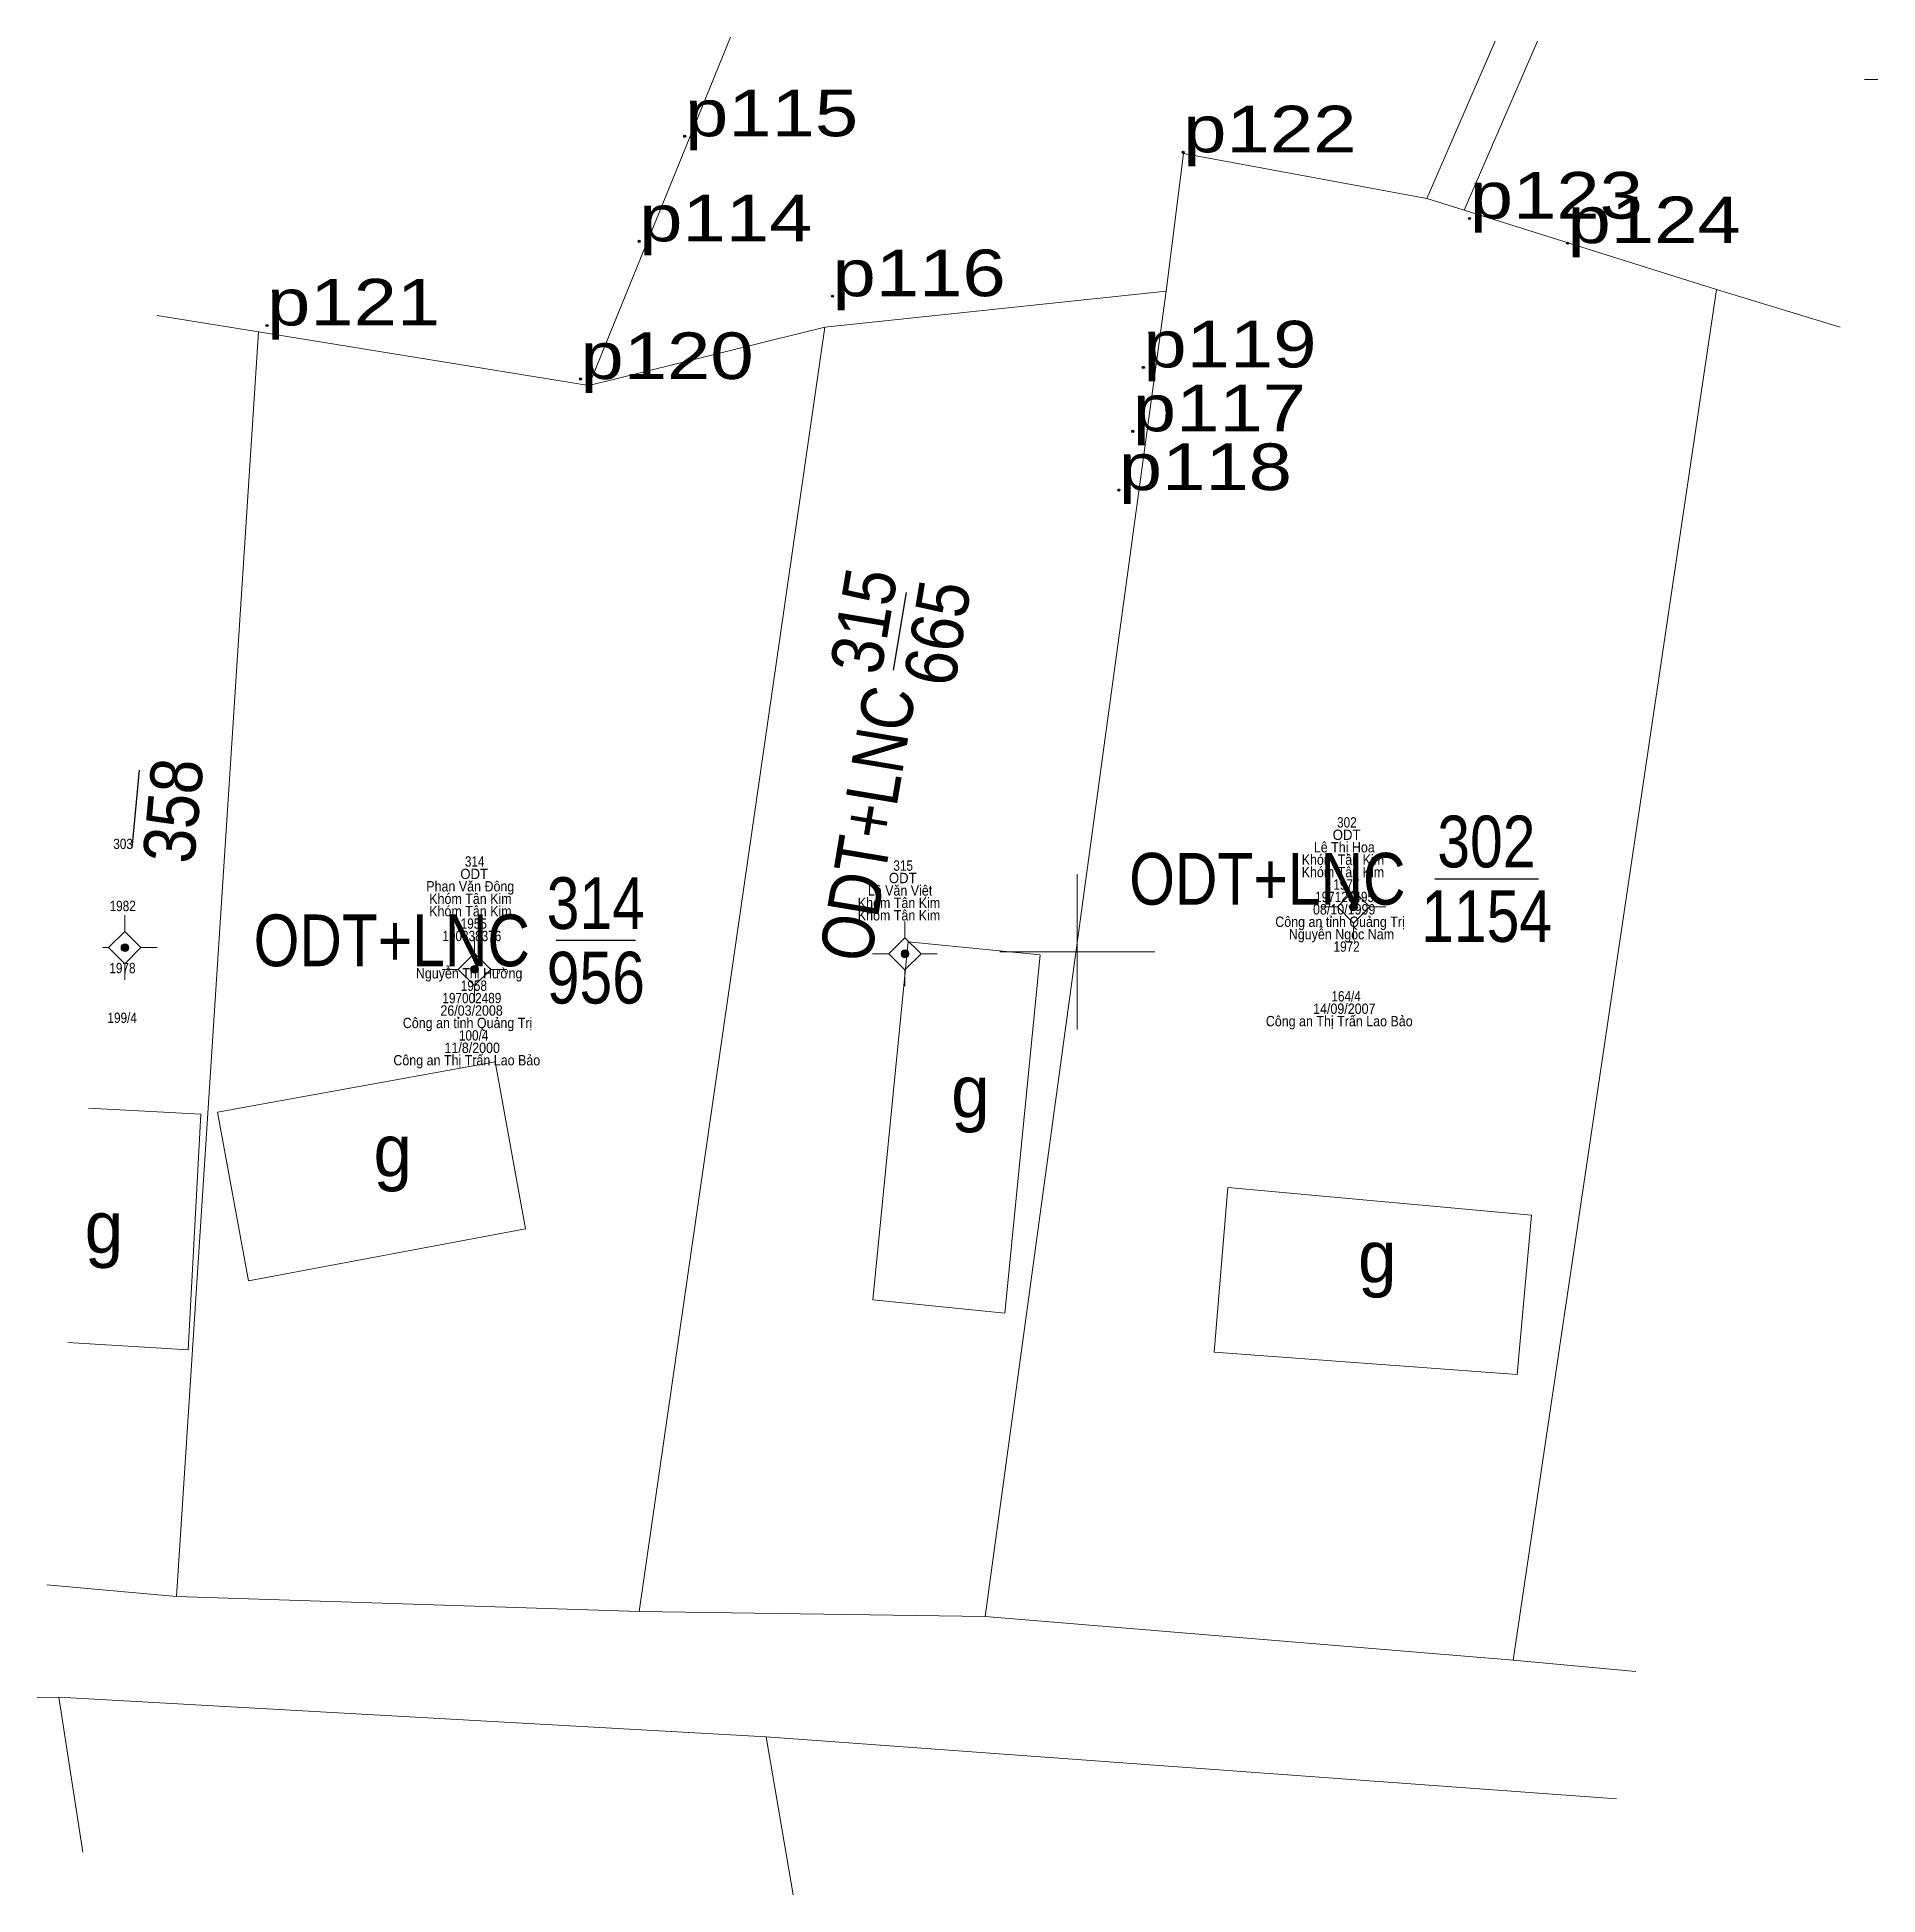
# Model space of a CAD drawing. Header units: metres. Extents: x 536659.8 to 536730.9, y 1837063.6 to 1837135.3.
import ezdxf
from ezdxf.enums import TextEntityAlignment as Align

# ---------------------------------------------------------------- set-up
doc = ezdxf.new("R2010")
doc.units = ezdxf.units.M
doc.header["$LTSCALE"] = 0.16
doc.header["$PDMODE"] = 32
doc.header["$PDSIZE"] = 0.08
for name, color, linetype, lineweight in [('10', 7, 'Continuous', 13), ('11', 7, 'Continuous', 13), ('13', 7, 'Continuous', 25), ('14', 7, 'Continuous', 13), ('23', 7, 'Continuous', 13), ('63', 7, 'Continuous', 13)]:
    doc.layers.add(name, color=color, linetype=linetype, lineweight=lineweight)
for name, color, linetype in [('12', 7, 'Continuous'), ('15', 7, 'Continuous'), ('16', 7, 'Continuous'), ('7', 7, 'Continuous')]:
    doc.layers.add(name, color=color, linetype=linetype)

msp = doc.modelspace()

# ---------------------------------------------------------------- hatches: boundary and pattern name
at = {"layer": '11'}
for points in [[(536710.8198, 1837101.73, 1), (536710.5198, 1837101.73, 1)], [(536663.3497, 1837100.16, 1), (536663.0497, 1837100.16, 1)], [(536663.3497, 1837100.16, 1), (536663.0497, 1837100.16, 1)], [(536693.4898, 1837099.92, 1), (536693.1898, 1837099.92, 1)], [(536693.4898, 1837099.92, 1), (536693.1898, 1837099.92, 1)], [(536676.8598, 1837099.32, 1), (536676.5598, 1837099.32, 1)]]:
    msp.add_hatch(color=256, dxfattribs=at).paths.add_polyline_path(points)

# ---------------------------------------------------------------- linework, layer by layer
at = {"layer": '10'}
for p, q in [((536704.1, 1837130.84), (536713.51, 1837129.1)), ((536714.95, 1837128.65), (536724.7, 1837125.59)), ((536696.44, 1837074.32), (536703.43, 1837125.53)), ((536664.45, 1837124.58), (536668.36, 1837123.95)), ((536668.36, 1837123.95), (536665.2, 1837075.09)), ((536668.36, 1837123.95), (536681.13, 1837121.88)), ((536683.07, 1837074.51), (536690.25, 1837124.14)), ((536661.58, 1837065.21), (536660.65, 1837071.2)), ((536689.02, 1837063.56), (536687.98, 1837069.66))]:
    msp.add_line(p, q, dxfattribs=at)
for points in [[(536686.6, 1837135.34), (536681.13, 1837121.88), (536690.25, 1837124.14)], [(536690.25, 1837124.14), (536703.43, 1837125.53), (536704.1, 1837130.84)], [(536716.84, 1837072.63), (536724.7, 1837125.59), (536729.47, 1837124.13)]]:
    msp.add_lwpolyline(points, dxfattribs=at)
at = {"layer": '11'}
for p, q in [((536730.93, 1837133.7), (536730.42, 1837133.7)), ((536710.67, 1837102.98), (536710.67, 1837102.36)), ((536710.05, 1837101.73), (536709.42, 1837101.73)), ((536711.92, 1837101.73), (536711.3, 1837101.73)), ((536663.2, 1837101.41), (536663.2, 1837100.78)), ((536663.2, 1837101.41), (536663.2, 1837100.78)), ((536693.34, 1837101.17), (536693.34, 1837100.54)), ((536693.34, 1837101.17), (536693.34, 1837100.54)), ((536710.67, 1837101.1), (536710.67, 1837100.48)), ((536662.57, 1837100.16), (536662.33, 1837100.16)), ((536662.57, 1837100.16), (536662.33, 1837100.16)), ((536664.45, 1837100.16), (536663.82, 1837100.16)), ((536664.45, 1837100.16), (536663.82, 1837100.16)), ((536676.71, 1837100.57), (536676.71, 1837099.94)), ((536663.2, 1837099.54), (536663.2, 1837098.91)), ((536663.2, 1837099.54), (536663.2, 1837098.91)), ((536676.08, 1837099.32), (536675.46, 1837099.32)), ((536677.96, 1837099.32), (536677.34, 1837099.32)), ((536692.72, 1837099.92), (536692.09, 1837099.92)), ((536692.72, 1837099.92), (536692.09, 1837099.92)), ((536693.34, 1837099.3), (536693.34, 1837098.67)), ((536693.34, 1837099.3), (536693.34, 1837098.67)), ((536694.59, 1837099.92), (536693.96, 1837099.92)), ((536694.59, 1837099.92), (536693.96, 1837099.92)), ((536676.71, 1837098.7), (536676.71, 1837098.07))]:
    msp.add_line(p, q, dxfattribs=at)
for points in [[(536710.67, 1837102.36), (536710.05, 1837101.73), (536710.67, 1837101.1), (536711.3, 1837101.73)], [(536663.2, 1837100.78), (536662.57, 1837100.16), (536663.2, 1837099.54), (536663.82, 1837100.16)], [(536663.2, 1837100.78), (536662.57, 1837100.16), (536663.2, 1837099.54), (536663.82, 1837100.16)], [(536693.34, 1837100.54), (536692.72, 1837099.92), (536693.34, 1837099.3), (536693.96, 1837099.92)], [(536693.34, 1837100.54), (536692.72, 1837099.92), (536693.34, 1837099.3), (536693.96, 1837099.92)], [(536676.71, 1837099.94), (536676.08, 1837099.32), (536676.71, 1837098.7), (536677.34, 1837099.32)]]:
    msp.add_lwpolyline(points, close=True, dxfattribs=at)
for centre in [(536710.6698, 1837101.73), (536663.1997, 1837100.16), (536663.1997, 1837100.16), (536693.3398, 1837099.92), (536693.3398, 1837099.92), (536676.7098, 1837099.32)]:
    msp.add_circle(centre, 0.15, dxfattribs=at)
at = {"layer": '13'}
for p, q in [((536692.9, 1837110.88), (536693.4, 1837113.88)), ((536663.48, 1837104), (536663.76, 1837107.02)), ((536713.81, 1837102.82), (536717.82, 1837102.82)), ((536679.86, 1837100.45), (536682.93, 1837100.45))]:
    msp.add_line(p, q, dxfattribs=at)
at = {"layer": '14'}
msp.add_line((536661.79, 1837093.96), (536666.14, 1837093.73), dxfattribs=at)
for points in [[(536693.46, 1837100.38), (536692.1, 1837086.55), (536697.2, 1837086.04), (536698.56, 1837099.88)], [(536666.78, 1837093.8), (536667.97, 1837087.28), (536678.68, 1837089.29), (536677.51, 1837095.75)], [(536716.99, 1837083.66), (536705.29, 1837084.53), (536705.82, 1837090.89), (536717.55, 1837089.82)]]:
    msp.add_lwpolyline(points, close=True, dxfattribs=at)
msp.add_lwpolyline([(536661, 1837084.9), (536665.65, 1837084.62), (536666.14, 1837093.73)], dxfattribs=at)
at = {"layer": '23'}
for p, q in [((536717.78, 1837135.18), (536714.95, 1837128.65)), ((536665.2, 1837075.09), (536660.19, 1837075.54)), ((536659.81, 1837071.19), (536660.65, 1837071.2))]:
    msp.add_line(p, q, dxfattribs=at)
for points in [[(536716.15, 1837135.19), (536713.51, 1837129.1), (536714.95, 1837128.65)], [(536665.2, 1837075.09), (536683.07, 1837074.51), (536696.44, 1837074.32)], [(536721.58, 1837072.19), (536716.84, 1837072.63), (536696.44, 1837074.32)], [(536660.65, 1837071.2), (536687.98, 1837069.66), (536720.83, 1837067.27)]]:
    msp.add_lwpolyline(points, dxfattribs=at)
at = {"layer": '63'}
for p, q in [((536700, 1837097), (536700, 1837103)), ((536697, 1837100), (536703, 1837100))]:
    msp.add_line(p, q, dxfattribs=at)
at = {"layer": '7'}
for p in [(536684.83, 1837131.51), (536704.09, 1837130.89), (536715.15, 1837128.33), (536683.07, 1837127.45), (536718.94, 1837127.38), (536690.54, 1837125.33), (536668.69, 1837124.2), (536702.55, 1837122.58), (536680.8, 1837122.13), (536702.14, 1837120.11), (536701.6, 1837117.84)]:
    msp.add_point(p, dxfattribs=at)

# ---------------------------------------------------------------- texts
at = {"layer": '12', "width": 1.25}
for s, p in [('p115', (536684.84, 1837131.51)), ('p115', (536684.84, 1837131.51)), ('p122', (536704.09, 1837130.89)), ('p122', (536704.09, 1837130.89)), ('p123', (536715.16, 1837128.33)), ('p123', (536715.16, 1837128.33)), ('p114', (536683.07, 1837127.45)), ('p114', (536683.07, 1837127.45)), ('p124', (536718.94, 1837127.38)), ('p124', (536718.94, 1837127.38)), ('p116', (536690.54, 1837125.33)), ('p116', (536690.54, 1837125.33)), ('p121', (536668.69, 1837124.2)), ('p121', (536668.69, 1837124.2)), ('p119', (536702.55, 1837122.58)), ('p119', (536702.55, 1837122.58)), ('p120', (536680.8, 1837122.13)), ('p120', (536680.8, 1837122.13)), ('p117', (536702.14, 1837120.11)), ('p117', (536702.14, 1837120.11)), ('p118', (536701.6, 1837117.84)), ('p118', (536701.6, 1837117.84))]:
    msp.add_text(s, height=1.8, dxfattribs=at).set_placement(p)
at = {"layer": '13', "width": 0.9}
for s, rotation, p in [('315', 80.464, (536692.7334, 1837112.6243)), ('665', 80.464, (536695.5734, 1837112.1543)), ('358', 84.654, (536666.0555, 1837105.3618))]:
    msp.add_text(s, height=2, rotation=rotation, dxfattribs=at).set_placement(p, align=Align.CENTER)
at = {"layer": '13', "width": 0.85}
msp.add_text('ODT+LNC ', height=2, rotation=80.464, dxfattribs=at).set_placement((536693.8697, 1837110.6687), align=Align.RIGHT)
for s, p in [('302', (536715.805, 1837103.26)), ('314', (536681.395, 1837100.88)), ('1154', (536715.815, 1837100.38)), ('956', (536681.395, 1837098))]:
    msp.add_text(s, height=2, dxfattribs=at).set_placement(p, align=Align.CENTER)
for p in [(536713.31, 1837101.82), (536679.48, 1837099.44)]:
    msp.add_text('ODT+LNC ', height=2, dxfattribs=at).set_placement(p, align=Align.RIGHT)
at = {"layer": '15'}
for s, width, p in [('302', 0.85, (536710.415, 1837104.8)), ('303', 0.85, (536663.13, 1837103.97)), ('ODT', 0.95, (536710.405, 1837104.32)), ('314', 0.85, (536676.715, 1837103.29)), ('Khóm Tân Kim', 0.9, (536710.26, 1837103.36)), ('Lê Thị Hoa', 0.9, (536710.315, 1837103.84)), ('ODT', 0.95, (536676.695, 1837102.81)), ('ODT', 0.95, (536693.255, 1837102.65)), ('315', 0.85, (536693.27, 1837103.13)), ('Khóm Tân Kim', 0.9, (536710.26, 1837102.88)), ('Phan Văn Đông', 0.9, (536676.545, 1837102.33)), ('Khóm Tân Kim', 0.9, (536676.55, 1837101.85)), ('Lê Văn Việt', 0.9, (536693.15, 1837102.17)), ('197126495', 0.85, (536710.325, 1837101.92)), ('1977', 0.85, (536710.395, 1837102.4)), ('1982', 0.85, (536663.115, 1837101.57)), ('Khóm Tân Kim', 0.9, (536676.55, 1837101.37)), ('Khóm Tân Kim', 0.9, (536693.11, 1837101.69)), ('Khóm Tân Kim', 0.9, (536693.11, 1837101.21)), ('08/10/1999', 0.9, (536710.31, 1837101.44)), ('190338376', 0.85, (536676.605, 1837100.41)), ('1955', 0.85, (536676.68, 1837100.89)), ('Công an tỉnh Quảng Trị', 0.9, (536710.15, 1837100.96)), ('Nguyễn Ngọc Nam', 0.9, (536710.205, 1837100.48)), ('1972', 0.85, (536710.405, 1837100)), ('1978', 0.85, (536663.105, 1837099.17)), ('Nguyễn Thị Hường', 0.9, (536676.5, 1837098.97)), ('1958', 0.85, (536676.685, 1837098.49)), ('26/03/2008', 0.9, (536676.595, 1837097.53)), ('197002489', 0.85, (536676.605, 1837098.01)), ('14/09/2007', 0.9, (536710.315, 1837097.6)), ('164/4', 0.85, (536710.385, 1837098.08)), ('199/4', 0.85, (536663.095, 1837097.25)), ('Công an tỉnh Quảng Trị', 0.9, (536676.44, 1837097.05)), ('Công an Thị Trấn Lao Bảo', 0.9, (536710.12, 1837097.12)), ('11/8/2000', 0.9, (536676.62, 1837096.09)), ('100/4', 0.85, (536676.675, 1837096.57)), ('Công an Thị Trấn Lao Bảo', 0.9, (536676.41, 1837095.61))]:
    msp.add_text(s, height=0.4, dxfattribs=dict(at, width=width)).set_placement(p, align=Align.CENTER)
at = {"layer": '16'}
for p in [(536695.87, 1837093.6), (536673.55, 1837091.32), (536662.39, 1837088.36), (536711.59, 1837087.22)]:
    msp.add_text('g', height=2, dxfattribs=at).set_placement(p, align=Align.CENTER)
at = {"layer": '63'}
for p in [(536713.5149, 1837129.09), (536714.9549, 1837128.64), (536665.2049, 1837075.08), (536683.0749, 1837074.5), (536696.4449, 1837074.31), (536716.8449, 1837072.62), (536660.6549, 1837071.19), (536687.9849, 1837069.65)]:
    msp.add_text('D', height=0.01, dxfattribs=at).set_placement(p, align=Align.CENTER)

doc.saveas('drawing.dxf')
